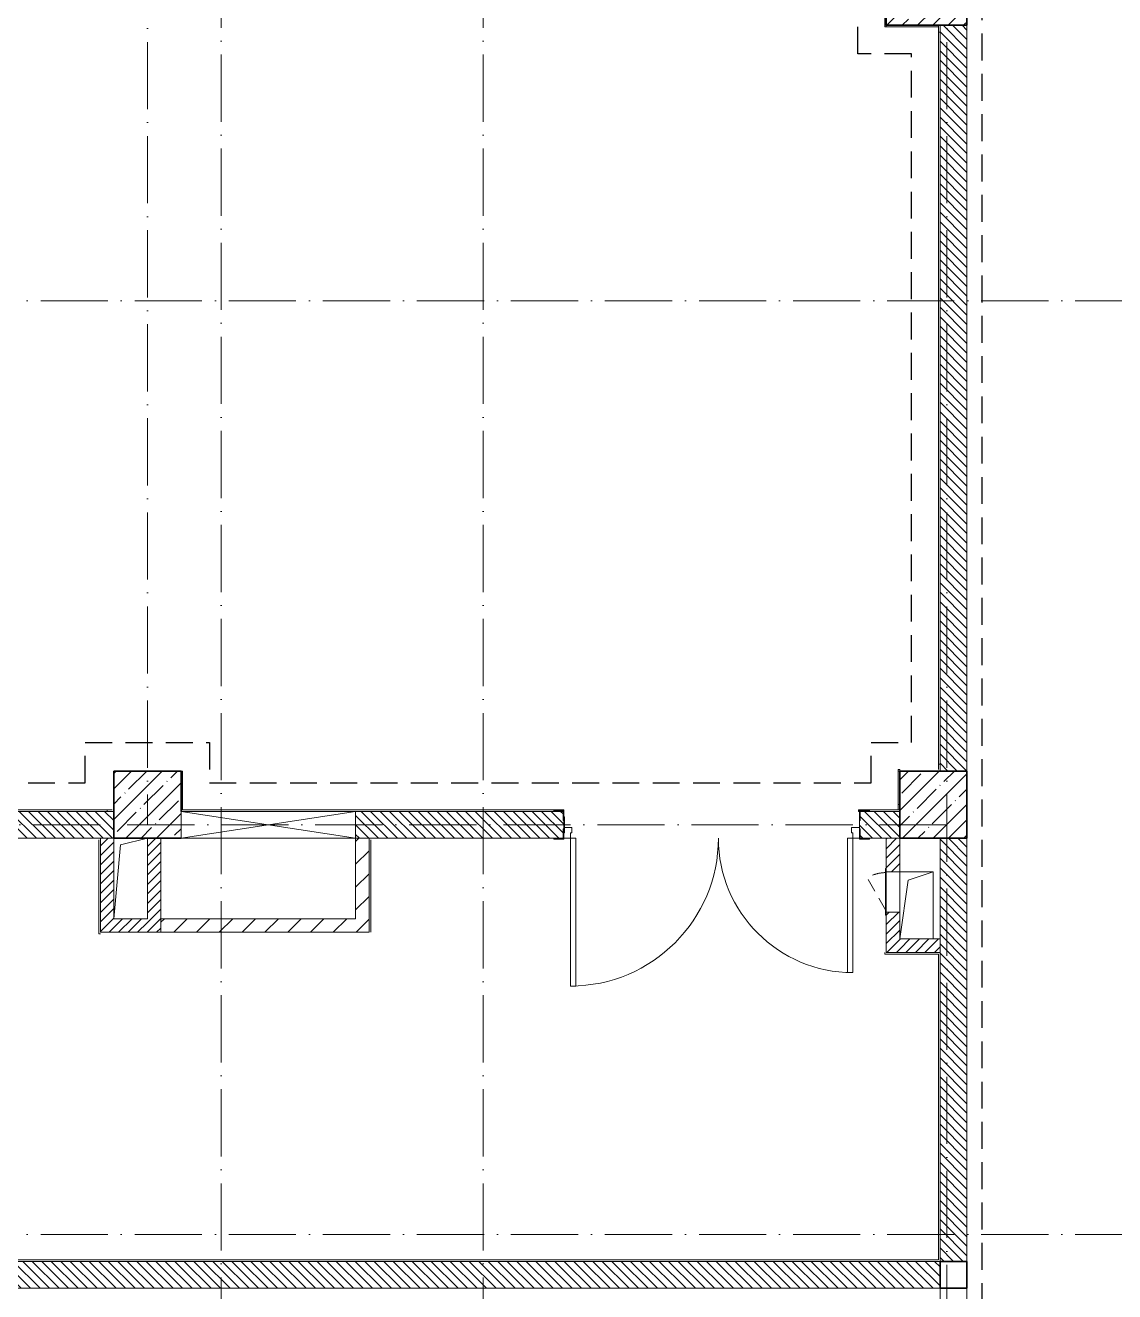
# Model space of a CAD drawing. Header units: millimetres. Extents: x -213536 to 1564669, y -45299 to 942238.
# Drawn here: x 290837 to 298946, y 223590 to 233015 of the extents above; entities that cross this region are included whole.
import ezdxf

# ---------------------------------------------------------------- set-up
doc = ezdxf.new("R2010")
doc.units = ezdxf.units.MM
for name, pattern in [('200_ШТРИХ_ш1п0_6_', [160, 100, -60]), ('50_200_ШТРИХ_1Т_ш5_п1_п1_', [700, 500, -100, 0, -100]), ('Штрих короткий', [300, 150, -150]), ('Штриховая _2 мм - 1 мм_', [300, 200, -100])]:
    doc.linetypes.add(name, pattern=pattern)
for name, color, linetype, lineweight in [('0-1', 7, 'Continuous', 5), ('0-2', 7, 'Continuous', 9), ('Каркас_Импост', 7, 'Continuous', 13), ('Несущие колонны', 7, 'Continuous', 9), ('Несущие колонны-1', 7, 'Continuous', 35), ('Обобщенные модели', 7, 'Continuous', 9), ('Окна', 7, 'Continuous', 9), ('Оси-2', 7, '50_200_ШТРИХ_1Т_ш5_п1_п1_', 9), ('Открывание в плане-2', 7, '200_ШТРИХ_ш1п0_6_', 9), ('Открывание-1', 7, 'Continuous', 9), ('Панель', 7, 'Continuous', 13), ('Перемычка-1', 7, 'Штрих короткий', 9), ('Стены', 7, 'Continuous', 9), ('Стены-1', 7, 'Continuous', 13), ('Штриховка разреза-1', 7, 'Continuous', 9), ('Элементы узлов', 7, 'Continuous', 9)]:
    doc.layers.add(name, color=color, linetype=linetype, lineweight=lineweight)
doc.layers.add('СТ-1_1', color=7, linetype='Штриховая _2 мм - 1 мм_', lineweight=90, true_color=0x888888)
doc.layers.get('0-2').off()
pattern_1 = [(135, (0, 0), (-35.35534, -35.35534), [])]
pattern_2 = [(45, (0, 0), (-35.35534, 35.35534), [])]
pattern_3 = [(45, (0, 0), (-84.85281, 84.85281), [])]

# ---------------------------------------------------------------- blocks, each defined once
blk = doc.blocks.new('BSC_Колонна _Прямоугольная - 500х500-V7-АИ2_02_План отделки стен 2-го этажа _Часть 2_')
at = {"layer": 'Несущие колонны'}
h = blk.add_hatch(dxfattribs=at)
h.set_pattern_fill('FP_14', color=256, style=0, pattern_type=2)
h.set_pattern_definition([(45, (-91350, -14400), (-114.04925, 114.04925), []), (45, (-91235.95, -14400), (-114.04925, 114.04925), [201.613, -40.323, 3.353, -36.97])])
h.paths.add_polyline_path([(-250, -250), (250, -250), (250, 250), (-250, 250)], flags=0)
at = {"layer": 'Несущие колонны-1'}
for p, q in [((250, 250), (-250, 250)), ((-250, 250), (-250, -250)), ((250, -250), (250, 250)), ((-250, -250), (250, -250))]:
    blk.add_line(p, q, dxfattribs=at)
blk = doc.blocks.new('BSC_Колонна _Прямоугольная - 600х600-V14-АИ2_02_План отделки стен 2-го этажа _Часть 2_')
at = {"layer": 'Несущие колонны'}
h = blk.add_hatch(dxfattribs=at)
h.set_pattern_fill('FP_22', color=256, style=0, pattern_type=2)
h.set_pattern_definition([(45, (-91300, -20500), (-114.04925, 114.04925), []), (45, (-91185.95, -20500), (-114.04925, 114.04925), [201.613, -40.323, 3.353, -36.97])])
h.paths.add_polyline_path([(-300, -300), (300, -300), (300, 300), (-300, 300)], flags=0)
at = {"layer": 'Несущие колонны-1'}
for p, q in [((300, 300), (-300, 300)), ((-300, 300), (-300, -300)), ((300, -300), (300, 300)), ((-300, -300), (300, -300))]:
    blk.add_line(p, q, dxfattribs=at)
blk = doc.blocks.new('BSC_Колонна _Прямоугольная - 500х500-V18-АИ2_02_План отделки стен 2-го этажа _Часть 2_')
at = {"layer": 'Несущие колонны'}
h = blk.add_hatch(dxfattribs=at)
h.set_pattern_fill('FP_26', color=256, style=0, pattern_type=2)
h.set_pattern_definition([(45, (-85500, -14400), (-114.04925, 114.04925), []), (45, (-85385.95, -14400), (-114.04925, 114.04925), [201.613, -40.323, 3.353, -36.97])])
h.paths.add_polyline_path([(-250, -250), (250, -250), (250, 250), (-250, 250)], flags=0)
at = {"layer": 'Несущие колонны-1'}
for p, q in [((250, 250), (-250, 250)), ((-250, 250), (-250, -250)), ((250, -50), (250, 250)), ((-250, -250), (250, -250))]:
    blk.add_line(p, q, dxfattribs=at)
blk = doc.blocks.new('Дверь_СКБ_2Ст_Внутренняя_ШЕР - СОШ_Д-34__Дв_2200x2400h_ Снарядная_EI30-33584565-АИ2_02_План отделки стен 2-го этажа _Часть 2_')
at = {"layer": 'Каркас_Импост'}
for p, q in [((-1037.5, 100), (-1087.5, 100)), ((-1037.5, 100), (-1037.5, 60)), ((1112.5, 100), (1062.5, 100)), ((1062.5, 100), (1062.5, 60)), ((1112.5, 100), (1112.5, 20)), ((-1087.5, 31), (-1087.5, 20)), ((-1027.5, 20), (-1087.5, 20)), ((-1037.5, 60), (-1027.5, 60)), ((-1027.5, 60), (-1027.5, 20)), ((1052.5, 60), (1062.5, 60)), ((1052.5, 60), (1052.5, 20)), ((1112.5, 20), (1052.5, 20))]:
    blk.add_line(p, q, dxfattribs=at)
at = {"layer": 'Открывание-1'}
for centre, radius, start, end in [((1062.5, 100), 1100, 90, 180), ((-1037.5, 100), 1000, 0, 90)]:
    blk.add_arc(centre, radius, start, end, dxfattribs=at)
at = {"layer": 'Панель'}
for p, q in [((1062.5, 1200), (1022.5, 1200)), ((1022.5, 100), (1022.5, 1200)), ((1062.5, 1200), (1062.5, 100)), ((-1037.5, 1100), (-997.5, 1100)), ((-1037.5, 1100), (-1037.5, 100)), ((-997.5, 100), (-997.5, 1100)), ((-1037.5, 100), (-997.5, 100)), ((1062.5, 100), (1022.5, 100))]:
    blk.add_line(p, q, dxfattribs=at)
blk = doc.blocks.new('154_Стойка_СКБ_Уголок - СМ-2480_200-28346303-АИ2_02_План отделки стен 2-го этажа _Часть 2_')
at = {"layer": 'Обобщенные модели'}
for p, q in [((125, 156), (125, 81)), ((200, 156), (125, 156)), ((131, 81), (131, 150)), ((131, 150), (200, 150)), ((200, 150), (200, 156)), ((125, 81), (131, 81)), ((131, 19), (125, 19)), ((125, 19), (125, -56)), ((131, -50), (131, 19)), ((125, -56), (200, -56)), ((200, -50), (131, -50)), ((200, -56), (200, -50))]:
    blk.add_line(p, q, dxfattribs=at)
blk = doc.blocks.new('Стойка_Влож_Полоса боковая - Полоса-28213942-АИ2_02_План отделки стен 2-го этажа _Часть 2_')
at = {"layer": 'Обобщенные модели'}
for p, q in [((-5, 60), (0, 60)), ((-5, -60), (-5, 60)), ((0, 31), (0, -31)), ((0, -60), (-5, -60))]:
    blk.add_line(p, q, dxfattribs=at)
blk = doc.blocks.new('Фахверк_СКБ_Уголок - 200_3380-28509457-АИ2_02_План отделки стен 2-го этажа _Часть 2_')
at = {"layer": 'Обобщенные модели'}
for p, q in [((200, 156), (125, 156)), ((125, 156), (125, 81)), ((131, 81), (131, 150)), ((131, 150), (200, 150)), ((200, 150), (200, 156)), ((125, 81), (131, 81)), ((131, 19), (125, 19)), ((125, 19), (125, -56)), ((131, -50), (131, 19)), ((125, -56), (200, -56)), ((200, -50), (131, -50)), ((200, -56), (200, -50))]:
    blk.add_line(p, q, dxfattribs=at)
blk = doc.blocks.new('AR_Отверстие Ниша - Лючок-32403731-АИ2_02_План отделки стен 2-го этажа _Часть 2_')
at = {"layer": 'Окна'}
for p, q in [((150, 50), (-150, 50)), ((-150, 50), (-150, -50)), ((150, -50), (150, 50)), ((-150, -50), (150, -50))]:
    blk.add_line(p, q, dxfattribs=at)
blk = doc.blocks.new('Л_Общий_Лючок - Лючок-29683822-АИ2_02_План отделки стен 2-го этажа _Часть 2_')
at = {"layer": 'Окна'}
for p, q in [((324, 6), (-24, 6)), ((-24, 6), (-24, 0)), ((-24, 0), (0, 0)), ((300, 0), (324, 0)), ((324, 6), (324, 0))]:
    blk.add_line(p, q, dxfattribs=at)
at = {"layer": 'Открывание в плане-2'}
blk.add_line((16.4, 6), (255.4, 144), dxfattribs=at)
blk.add_arc((6, 0), 288, 1.19974, 30, dxfattribs=at)
blk = doc.blocks.new('AR_Отверстие прямоугольное _в плите_ - AR_Отверстие прямоугольное _в плите_-30459229-АИ2_02_План отделки стен 2-го этажа _Часть 2_')
at = {"layer": 'Обобщенные модели'}
for p, q in [((125, 250), (-125, 250)), ((-62.5, 187.5), (125, 250)), ((125, -250), (125, 250)), ((-125, -250), (-62.5, 187.5))]:
    blk.add_line(p, q, dxfattribs=at)
blk = doc.blocks.new('AR_Отверстие прямоугольное _в плите_ - AR_Отверстие прямоугольное _в плите_-30459234-АИ2_02_План отделки стен 2-го этажа _Часть 2_')
at = {"layer": 'Обобщенные модели'}
for p, q in [((-75, 250), (125, 300)), ((-125, -300), (-75, 250))]:
    blk.add_line(p, q, dxfattribs=at)
blk = doc.blocks.new('Проем_Дверь_Прямоугольный - 2900х2800h_витражные проемы-35267925-АИ2_02_План отделки стен 2-го этажа _Часть 2_')
at = {"layer": 'Перемычка-1'}
for p, q in [((1450, 100), (-1450, 100)), ((1450, -100), (-1450, -100))]:
    blk.add_line(p, q, dxfattribs=at)
blk = doc.blocks.new('BSC_Колонна _Прямоугольная1 - 200х200 _металл_-35201446-АИ2_02_План отделки стен 2-го этажа _Часть 2_')
at = {"layer": 'Несущие колонны-1'}
for p, q in [((100, 100), (-100, 100)), ((-100, 100), (-100, -100)), ((100, -100), (100, 100)), ((-100, -100), (100, -100))]:
    blk.add_line(p, q, dxfattribs=at)
blk = doc.blocks.new('AR_Отверстие прямоугольное _в стене_ - AR_Отверстие прямоугольное _в стене__ОВ-36857278-АИ2_02_План отделки стен 2-го этажа _Часть 2_')
at = {"layer": 'Элементы узлов'}
for p, q in [((-650, -100), (-650, 100)), ((-650, 100), (650, 100)), ((650, 100), (-650, -100)), ((-650, 100), (650, -100)), ((650, 100), (-650, 100)), ((-650, 100), (-650, -100)), ((650, 100), (650, -100)), ((650, -100), (650, 100)), ((650, -100), (-650, -100)), ((-650, -100), (650, -100))]:
    blk.add_line(p, q, dxfattribs=at)
blk = doc.blocks.new('0125-Р-ОО-Ш2-АР-о_23_10_2024_rvt-1-АИ2_02_План отделки стен 2-го этажа _Часть 2_')
at = {"layer": 'Штриховка разреза-1'}
h = blk.add_hatch(dxfattribs=at)
h.set_pattern_fill('FP_2', color=256, style=0, pattern_type=2)
h.set_pattern_definition(pattern_1)
h.paths.add_polyline_path([(91600, 14650), (91600, 20200), (91400, 20200), (91400, 14650)], flags=0)
h = blk.add_hatch(dxfattribs=at)
h.set_pattern_fill('FP_2', color=256, style=0, pattern_type=2)
h.set_pattern_definition(pattern_1)
h.paths.add_polyline_path([(85250, 14150), (85250, 14350), (80350, 14350), (80350, 14150), (83562.3, 14150)], flags=0)
h = blk.add_hatch(dxfattribs=at)
h.set_pattern_fill('FP_2', color=256, style=0, pattern_type=2)
h.set_pattern_definition(pattern_1)
h.paths.add_polyline_path([(91018.2, 14150), (91100, 14150), (91100, 14350), (90806, 14350), (90806, 14281), (90800, 14281), (90800, 14219), (90806, 14219), (90806, 14150), (90875, 14150)], flags=0)
h.paths.add_polyline_path([(88594, 14150), (88594, 14219), (88600, 14219), (88600, 14281), (88594, 14281), (88594, 14350), (87050, 14350), (87050, 14150), (88525, 14150)], flags=0)
h = blk.add_hatch(dxfattribs=at)
h.set_pattern_fill('FP_92', color=256, style=0, pattern_type=2)
h.set_pattern_definition(pattern_2)
h.paths.add_polyline_path([(85250, 13450), (85250, 14150), (85150, 14150), (85150, 13450)], flags=0)
h = blk.add_hatch(dxfattribs=at)
h.set_pattern_fill('FP_92', color=256, style=0, pattern_type=2)
h.set_pattern_definition(pattern_2)
h.paths.add_polyline_path([(85600, 13450), (85600, 14150), (85500, 14150), (85500, 13450)], flags=0)
h = blk.add_hatch(dxfattribs=at)
h.set_pattern_fill('FP_3', color=256, style=0, pattern_type=2)
h.set_pattern_definition(pattern_3)
h.paths.add_polyline_path([(87150, 13450), (87150, 14150), (87050, 14150), (87050, 13450)], flags=0)
h = blk.add_hatch(dxfattribs=at)
h.set_pattern_fill('FP_92', color=256, style=0, pattern_type=2)
h.set_pattern_definition(pattern_2)
h.paths.add_polyline_path([(91018.2, 13300), (91100, 13300), (91100, 13600), (91000, 13600), (91000, 13300)], flags=0)
h.paths.add_polyline_path([(91100, 13900), (91100, 14150), (91000, 14150), (91001, 13900), (91024, 13900)], flags=0)
h = blk.add_hatch(dxfattribs=at)
h.set_pattern_fill('FP_2', color=256, style=0, pattern_type=2)
h.set_pattern_definition(pattern_1)
h.paths.add_polyline_path([(91400, 11000), (91600, 11000), (91600, 14150), (91400, 14150), (91400, 12505.4)], flags=0)
h = blk.add_hatch(dxfattribs=at)
h.set_pattern_fill('FP_92', color=256, style=0, pattern_type=2)
h.set_pattern_definition(pattern_2)
h.paths.add_polyline_path([(85500, 13450), (85500, 13550), (85250, 13550), (85250, 13450)], flags=0)
h = blk.add_hatch(dxfattribs=at)
h.set_pattern_fill('FP_3', color=256, style=0, pattern_type=2)
h.set_pattern_definition(pattern_3)
h.paths.add_polyline_path([(85600, 13450), (87050, 13450), (87050, 13550), (85600, 13550)], flags=0)
h = blk.add_hatch(dxfattribs=at)
h.set_pattern_fill('FP_92', color=256, style=0, pattern_type=2)
h.set_pattern_definition(pattern_2)
h.paths.add_polyline_path([(91100, 13300), (91400, 13300), (91400, 13400), (91100, 13400)], flags=0)
h = blk.add_hatch(dxfattribs=at)
h.set_pattern_fill('FP_2', color=256, style=0, pattern_type=2)
h.set_pattern_definition(pattern_1)
h.paths.add_polyline_path([(91400, 10800), (91400, 11000), (80350, 11000), (80350, 10800), (91018.2, 10800)], flags=0)
at = {"layer": 'Стены-1'}
for p, q in [((91400, 20200), (91400, 14650)), ((91600, 14650), (91600, 20200)), ((85250, 14350), (80350, 14350)), ((88525, 14350), (87050, 14350)), ((91100, 14350), (90875, 14350)), ((90800, 14281), (90800, 14219)), ((80350, 14150), (85250, 14150)), ((85150, 14150), (85150, 13450)), ((85250, 14150), (85150, 14150)), ((85250, 13550), (85250, 14150)), ((85500, 14150), (85500, 13550)), ((85600, 13450), (85600, 14150)), ((87050, 14150), (87050, 13550)), ((87150, 14150), (87050, 14150)), ((87050, 14150), (88525, 14150)), ((87150, 13450), (87150, 14150)), ((90875, 14150), (91100, 14150)), ((91000, 14150), (91000, 13924)), ((91100, 14150), (91000, 14150)), ((91100, 13900), (91100, 14150)), ((91400, 14150), (91400, 11000)), ((91600, 11000), (91600, 14150)), ((91000, 13576), (91000, 13300)), ((91100, 13400), (91100, 13600)), ((85500, 13550), (85250, 13550)), ((87050, 13550), (85600, 13550)), ((85600, 13550), (85600, 13450)), ((85150, 13450), (85250, 13450)), ((85250, 13450), (85500, 13450)), ((85500, 13450), (85600, 13450)), ((85600, 13450), (87050, 13450)), ((87050, 13450), (87150, 13450)), ((91400, 13400), (91100, 13400)), ((91400, 13300), (91400, 13400)), ((91000, 13300), (91100, 13300)), ((91100, 13300), (91400, 13300)), ((91400, 11000), (80350, 11000)), ((80350, 10800), (91400, 10800))]:
    blk.add_line(p, q, dxfattribs=at)
at = {"layer": '0-2'}
for name, p in [('BSC_Колонна _Прямоугольная - 600х600-V14-АИ2_02_План отделки стен 2-го этажа _Часть 2_', (91300, 20500)), ('BSC_Колонна _Прямоугольная - 500х500-V18-АИ2_02_План отделки стен 2-го этажа _Часть 2_', (85500, 14400)), ('BSC_Колонна _Прямоугольная - 500х500-V7-АИ2_02_План отделки стен 2-го этажа _Часть 2_', (91350, 14400)), ('AR_Отверстие прямоугольное _в стене_ - AR_Отверстие прямоугольное _в стене__ОВ-36857278-АИ2_02_План отделки стен 2-го этажа _Часть 2_', (86400, 14250)), ('Фахверк_СКБ_Уголок - 200_3380-28509457-АИ2_02_План отделки стен 2-го этажа _Часть 2_', (90675, 14200)), ('AR_Отверстие прямоугольное _в плите_ - AR_Отверстие прямоугольное _в плите_-30459234-АИ2_02_План отделки стен 2-го этажа _Часть 2_', (85375, 13850)), ('AR_Отверстие прямоугольное _в плите_ - AR_Отверстие прямоугольное _в плите_-30459229-АИ2_02_План отделки стен 2-го этажа _Часть 2_', (91225, 13650))]:
    blk.add_blockref(name, p, dxfattribs=at)
for name, p, rotation in [('154_Стойка_СКБ_Уголок - СМ-2480_200-28346303-АИ2_02_План отделки стен 2-го этажа _Часть 2_', (88725, 14300), 180), ('Стойка_Влож_Полоса боковая - Полоса-28213942-АИ2_02_План отделки стен 2-го этажа _Часть 2_', (88600, 14250), 180), ('Дверь_СКБ_2Ст_Внутренняя_ШЕР - СОШ_Д-34__Дв_2200x2400h_ Снарядная_EI30-33584565-АИ2_02_План отделки стен 2-го этажа _Часть 2_', (89712.5, 14250), 180), ('Л_Общий_Лючок - Лючок-29683822-АИ2_02_План отделки стен 2-го этажа _Часть 2_', (91000, 13600), 90), ('AR_Отверстие Ниша - Лючок-32403731-АИ2_02_План отделки стен 2-го этажа _Часть 2_', (91050, 13750), 270), ('BSC_Колонна _Прямоугольная1 - 200х200 _металл_-35201446-АИ2_02_План отделки стен 2-го этажа _Часть 2_', (91500, 10900), 270.0000000000001), ('Проем_Дверь_Прямоугольный - 2900х2800h_витражные проемы-35267925-АИ2_02_План отделки стен 2-го этажа _Часть 2_', (91500, 9350), 89.99999999999993)]:
    blk.add_blockref(name, p, dxfattribs=dict(at, rotation=rotation))
blk = doc.blocks.new('Оси1')
at = {"layer": 'Оси-2'}
for p, q in [((291745.6, 264395.4), (291745.6, 227065.2)), ((294245.6, 210594.5), (294245.6, 264395.4)), ((297695.6, 264395.4), (297695.6, 210594.5)), ((292295.6, 210594.5), (292295.6, 263125.4)), ((312453.9, 230965.2), (276650.9, 230965.2)), ((297695.6, 227065.2), (276650.9, 227065.2)), ((312453.9, 224015.2), (203926.8, 224015.2))]:
    blk.add_line(p, q, dxfattribs=at)

msp = doc.modelspace()

# ---------------------------------------------------------------- linework, layer by layer
at = {"layer": 'СТ-1_1', "lineweight": 25}
for p, q in [((297957.6, 237153.2), (297957.6, 220827.2)), ((297033, 232803.2), (297033, 233827.2)), ((297433, 232803.2), (297033, 232803.2)), ((297433, 227677.2), (297433, 232803.2)), ((291283, 227377.2), (291283, 227677.2)), ((291283, 227677.2), (292207, 227677.2)), ((292207, 227677.2), (292207, 227377.2)), ((297133, 227377.2), (297133, 227677.2)), ((297133, 227677.2), (297433, 227677.2)), ((287257, 227377.2), (291283, 227377.2)), ((292207, 227377.2), (297133, 227377.2))]:
    msp.add_line(p, q, dxfattribs=at)
at = {"layer": 'Стены'}
for p, q in [((297233.6, 233015.2), (297233.6, 233003.2)), ((297245.6, 233003.2), (297233.6, 233003.2)), ((297633.6, 232965.2), (297633.6, 233003.2)), ((297345.6, 227477.2), (297333.6, 227477.2)), ((297333.6, 227465.2), (297333.6, 227477.2)), ((297345.6, 227477.2), (297345.6, 227465.2)), ((297633.6, 227477.2), (297633.6, 227515.2)), ((291445.6, 227177.2), (291483.6, 227177.2)), ((292007.6, 227215.2), (292007.6, 227177.2)), ((297333.6, 227177.2), (297333.6, 227215.2))]:
    msp.add_line(p, q, dxfattribs=at)
at = {"layer": 'Стены-1'}
for p, q in [((297233.6, 233615.2), (297233.6, 233015.2)), ((297233.6, 233015.2), (297245.6, 233015.2)), ((297245.6, 233015.2), (297245.6, 233003.2)), ((297245.6, 233003.2), (297633.6, 233003.2)), ((297633.6, 233003.2), (297633.6, 233015.2)), ((297633.6, 232965.2), (297633.6, 227515.2)), ((297645.6, 232965.2), (297633.6, 232965.2)), ((297645.6, 227515.2), (297645.6, 232965.2)), ((292007.6, 227465.2), (291995.6, 227465.2)), ((292007.6, 227215.2), (292007.6, 227465.2)), ((297345.6, 227465.2), (297333.6, 227465.2)), ((297333.6, 227465.2), (297333.6, 227215.2)), ((297633.6, 227515.2), (297645.6, 227515.2)), ((291445.6, 227177.2), (287095.6, 227177.2)), ((287095.6, 227165.2), (291445.6, 227165.2)), ((291445.6, 227165.2), (291445.6, 227177.2)), ((291995.6, 227215.2), (292007.6, 227215.2)), ((294845.6, 227177.2), (291995.6, 227177.2)), ((293295.6, 227165.2), (294770.6, 227165.2)), ((294845.6, 227171.2), (294845.6, 227177.2)), ((297345.6, 227177.2), (297037.6, 227177.2)), ((297037.6, 227177.2), (297037.6, 227165.2)), ((297037.6, 227165.2), (297045.6, 227165.2)), ((297120.6, 227165.2), (297345.6, 227165.2)), ((297333.6, 227215.2), (297345.6, 227215.2)), ((291395.6, 226965.2), (291383.6, 226965.2)), ((291395.6, 226265.2), (291395.6, 226965.2)), ((291383.6, 226953.2), (291383.6, 226253.2)), ((293395.6, 226953.2), (293395.6, 226265.2)), ((293407.6, 226265.2), (293407.6, 226953.2)), ((291383.6, 226253.2), (291395.6, 226253.2)), ((297233.6, 226115.2), (297233.6, 226103.2)), ((297645.6, 226115.2), (297245.6, 226115.2)), ((297645.6, 223815.2), (297645.6, 226115.2)), ((297233.6, 226103.2), (297633.6, 226103.2)), ((297633.6, 226103.2), (297633.6, 223827.2)), ((290370.6, 223815.2), (297645.6, 223815.2)), ((297633.6, 223827.2), (290382.6, 223827.2))]:
    msp.add_line(p, q, dxfattribs=at)

# ---------------------------------------------------------------- block references
at = {"color": 2, "lineweight": 30}
msp.add_blockref('Оси1', (0, 0), dxfattribs=at)
at = {"layer": '0-1'}
msp.add_blockref('0125-Р-ОО-Ш2-АР-о_23_10_2024_rvt-1-АИ2_02_План отделки стен 2-го этажа _Часть 2_', (206245.6, 212815.2), dxfattribs=at)

doc.saveas('drawing.dxf')
